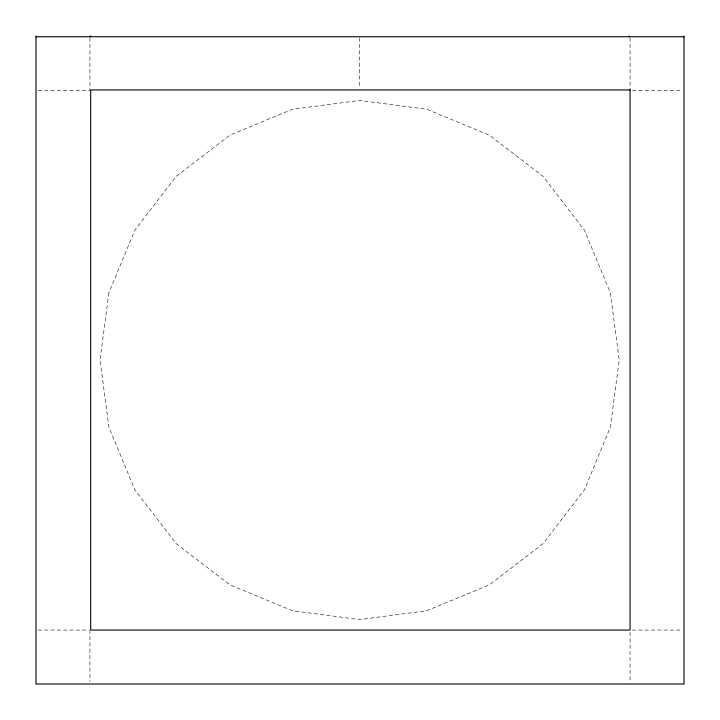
<?xml version="1.0" encoding="UTF-8"?>
<svg xmlns="http://www.w3.org/2000/svg" width="720" height="720" viewBox="0 0 720 720"><rect width="100%" height="100%" fill="white"/><g stroke="black" fill="none" stroke-linecap="round" stroke-linejoin="round"><path stroke-width="0.54" stroke-dasharray="3.6 2.7" d="M38.25 90.684L89.937 90.684L89.937 37.854M632.313 90.684L681.75 90.684M38.25 630.063L88.812 630.063M632.313 630.063L681.75 630.063M630.063 37.854L630.063 90.684M630.063 632.313L630.063 681.75M359.622 37.854L359.622 87.723M89.937 630.063L89.937 681.75M108.9 292.815L100.053 360L108.9 427.185L134.829 489.789L176.076 543.546L229.842 584.802L292.446 610.731L359.622 619.578L426.807 610.731L489.411 584.802L543.168 543.546L584.424 489.789L610.353 427.185L619.2 360L610.353 292.815L584.424 230.211L543.168 176.454L489.411 135.198L426.807 109.269L359.622 100.422L292.446 109.269L229.842 135.198L176.076 176.454L134.829 230.211L108.9 292.815"/><path stroke-width="1.08" d="M36 36.747L684 36.747M684 36L684 684L36 684L36 36M629.316 36L629.316 36.747M90.684 36L90.684 36.747M89.937 36L89.937 36.747M630.063 89.937L90.684 89.937L90.684 630.063L630.063 630.063L630.063 89.937"/></g></svg>
